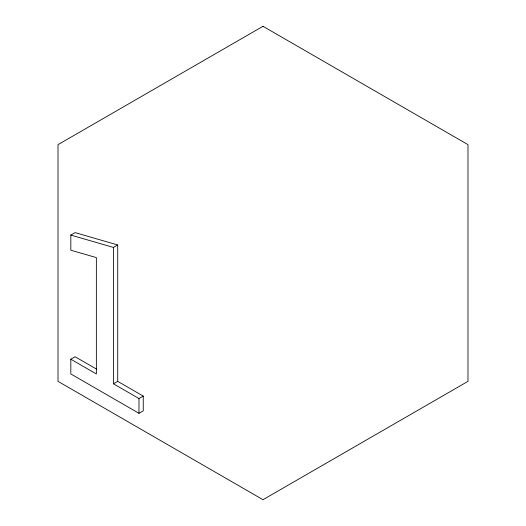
<?xml version="1.0" encoding="UTF-8"?>
<svg xmlns="http://www.w3.org/2000/svg" width="526" height="526" viewBox="0 0 526 526"><rect width="100%" height="100%" fill="white"/><g stroke="black" fill="none" stroke-linecap="round" stroke-linejoin="round"><path stroke-width="0.79" d="M70.826 359.212L96.363 373.953L96.363 257.595L70.826 250.225L70.826 235.083L75.093 232.617L117.712 244.965L117.712 381.35L143.25 396.091L143.25 410.839L138.982 413.305L70.826 373.953L70.826 359.212L75.093 356.746L96.376 369.028M70.826 235.083L113.445 247.43L117.712 244.965M113.445 247.43L113.445 383.816L117.712 381.35M113.445 383.816L138.982 398.557L143.25 396.091M138.982 398.557L138.982 413.305M263 26.3L58.011 144.65L58.011 381.35L263 499.7L467.989 381.35L467.989 144.65L263 26.3"/></g></svg>
